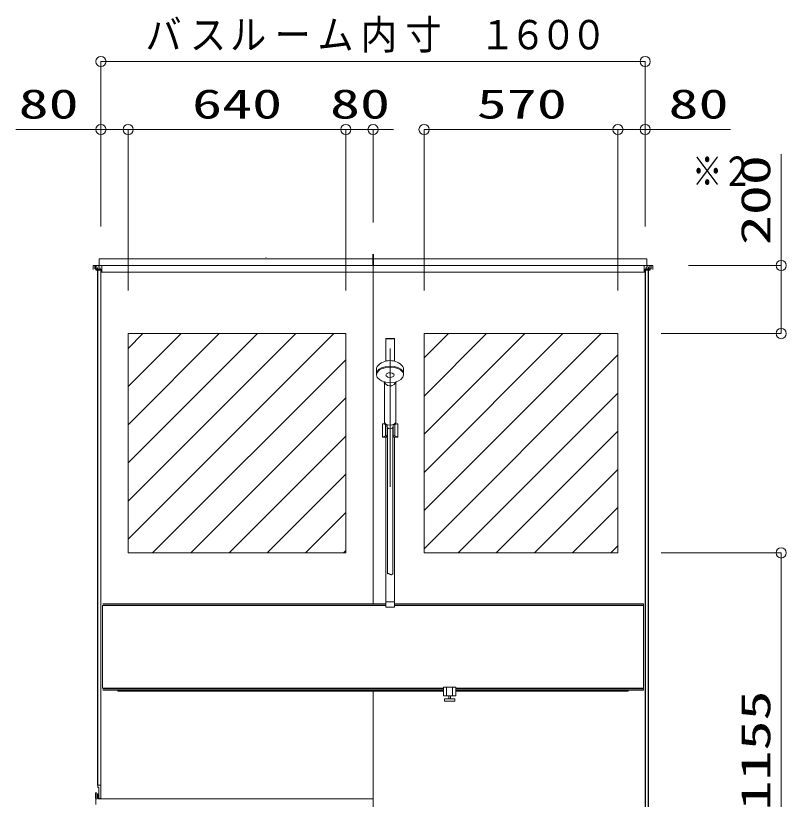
# Model space of a CAD drawing. Units: millimetres on the paper. Extents: x -305 to 305, y -152 to 152.
# Drawn here: x -210.35 to -165.03, y 44.66 to 90.75 of the extents above; entities that cross this region are included whole.
import ezdxf
from ezdxf.enums import TextEntityAlignment as Align

# ---------------------------------------------------------------- set-up
doc = ezdxf.new("R2010")
doc.units = ezdxf.units.MM
doc.linetypes.add('LONG_CHAIN', pattern=[21, 18, -1, 1, -1])
doc.layers.add('0-0_0', color=7, linetype='Continuous', lineweight=9)
doc.layers.add('0-1_VIEW0002', color=7, linetype='Continuous', lineweight=9)
doc.styles.add('ＭＳ ゴシック', font='')
doc.styles.get('ＭＳ ゴシック').set_extended_font_data('MS Gothic')

# ---------------------------------------------------------------- blocks, each defined once
blk = doc.blocks.new('_ORIGIN')
at = {"layer": '0-0_0'}
blk.add_line((0, 0), (-1, 0), dxfattribs=at)
blk.add_circle((0, 0), 0.5, dxfattribs=at)

msp = doc.modelspace()

# ---------------------------------------------------------------- linework, layer by layer
at = {"layer": '0-0_0'}
for p, q in [((-203.733, 59.958), (-191.638, 72.053)), ((-203.733, 62.203), (-193.883, 72.053)), ((-203.733, 64.448), (-196.128, 72.053)), ((-203.733, 66.693), (-198.373, 72.053)), ((-203.733, 68.938), (-200.618, 72.053)), ((-203.733, 71.183), (-202.863, 72.053)), ((-186.333, 61.642), (-175.922, 72.053)), ((-186.333, 63.888), (-178.167, 72.053)), ((-186.333, 66.133), (-180.412, 72.053)), ((-186.333, 68.378), (-182.657, 72.053)), ((-186.333, 70.623), (-184.902, 72.053)), ((-202.293, 59.153), (-190.933, 70.513)), ((-186.333, 59.397), (-174.933, 70.797)), ((-200.048, 59.153), (-190.933, 68.268)), ((-184.332, 59.153), (-174.933, 68.552)), ((-197.802, 59.153), (-190.933, 66.023)), ((-182.087, 59.153), (-174.933, 66.307)), ((-179.842, 59.153), (-174.933, 64.062)), ((-195.557, 59.153), (-190.933, 63.778)), ((-177.597, 59.153), (-174.933, 61.817)), ((-193.312, 59.153), (-190.933, 61.533)), ((-175.352, 59.153), (-174.933, 59.572)), ((-191.067, 59.153), (-190.933, 59.287))]:
    msp.add_line(p, q, dxfattribs=at)
at = {"layer": '0-1_VIEW0002'}
for p, q in [((-205.333, 78.353), (-205.333, 88.053)), ((-204.733, 88.053), (-173.933, 88.053)), ((-173.333, 78.353), (-173.333, 88.053)), ((-205.933, 84.054), (-206.533, 84.054)), ((-203.733, 84.054), (-205.333, 84.054)), ((-203.733, 74.593), (-203.733, 84.053)), ((-203.133, 84.054), (-202.533, 84.054)), ((-203.133, 84.053), (-191.533, 84.053)), ((-191.533, 84.053), (-192.133, 84.053)), ((-190.933, 78.993), (-190.933, 84.053)), ((-190.933, 74.593), (-190.933, 84.053)), ((-189.333, 84.053), (-190.933, 84.053)), ((-189.333, 78.593), (-189.333, 84.053)), ((-188.733, 84.053), (-188.133, 84.053)), ((-186.333, 74.593), (-186.333, 84.053)), ((-185.733, 84.053), (-175.533, 84.053)), ((-175.533, 84.053), (-176.133, 84.053)), ((-174.933, 78.993), (-174.933, 84.053)), ((-174.933, 84.053), (-173.333, 84.053)), ((-174.933, 74.593), (-174.933, 84.053)), ((-172.733, 84.053), (-172.133, 84.053)), ((-195.633, 76.523), (-195.623, 76.523)), ((-189.353, 76.713), (-189.353, 76.053)), ((-189.313, 76.713), (-189.313, 76.053)), ((-205.783, 76.053), (-205.783, 75.813)), ((-205.783, 76.053), (-189.353, 76.053)), ((-205.693, 76.053), (-205.693, 75.879)), ((-205.679, 76.053), (-205.693, 76.053)), ((-205.679, 76.053), (-205.679, 75.879)), ((-205.679, 76.053), (-172.987, 76.053)), ((-205.613, 75.753), (-205.613, 76.053)), ((-205.433, 76.453), (-205.433, 76.053)), ((-205.433, 76.453), (-189.353, 76.453)), ((-205.283, 76.053), (-205.283, 75.673)), ((-201.233, 76.053), (-201.223, 76.053)), ((-199.233, 76.053), (-199.223, 76.053)), ((-198.413, 76.053), (-198.533, 76.053)), ((-195.333, 76.053), (-195.323, 76.053)), ((-189.333, 76.053), (-189.333, 56.163)), ((-189.313, 76.453), (-173.233, 76.453)), ((-189.313, 76.053), (-172.883, 76.053)), ((-182.413, 76.053), (-182.533, 76.053)), ((-173.383, 76.053), (-173.383, 75.673)), ((-173.233, 76.453), (-173.233, 76.053)), ((-173.053, 75.753), (-173.053, 76.053)), ((-172.987, 76.053), (-172.987, 75.879)), ((-172.987, 76.053), (-172.973, 76.053)), ((-172.973, 76.053), (-172.973, 75.879)), ((-172.883, 76.053), (-172.883, 75.813)), ((-205.373, 75.853), (-205.653, 75.853)), ((-205.343, 75.839), (-205.653, 75.839)), ((-205.583, 75.783), (-205.583, 75.753)), ((-205.583, 75.783), (-205.543, 75.783)), ((-205.543, 75.753), (-205.543, 75.783)), ((-205.537, 75.839), (-205.537, 48.737)), ((-205.513, 75.803), (-205.513, 48.737)), ((-205.393, 75.803), (-205.513, 75.803)), ((-205.513, 75.753), (-205.513, 75.783)), ((-205.513, 75.783), (-205.473, 75.783)), ((-205.493, 75.973), (-205.423, 75.973)), ((-205.493, 75.833), (-205.423, 75.833)), ((-205.473, 75.753), (-205.473, 75.783)), ((-205.443, 75.753), (-205.443, 75.783)), ((-205.443, 75.783), (-205.333, 75.783)), ((-205.393, 75.839), (-205.393, 75.803)), ((-205.347, 75.813), (-205.347, 44.733)), ((-205.333, 75.813), (-205.333, 44.693)), ((-173.383, 75.673), (-205.283, 75.673)), ((-173.333, 75.642), (-173.383, 75.673)), ((-173.333, 75.813), (-173.333, 36.533)), ((-173.333, 75.783), (-173.333, 75.642)), ((-173.223, 75.783), (-173.333, 75.783)), ((-173.323, 75.839), (-173.013, 75.839)), ((-173.323, 75.839), (-173.013, 75.839)), ((-173.319, 75.813), (-173.319, 36.533)), ((-173.293, 75.853), (-173.013, 75.853)), ((-173.293, 75.853), (-173.013, 75.853)), ((-173.273, 75.839), (-173.273, 75.803)), ((-173.273, 75.803), (-173.153, 75.803)), ((-173.173, 75.973), (-173.243, 75.973)), ((-173.173, 75.833), (-173.243, 75.833)), ((-173.223, 75.753), (-173.223, 75.783)), ((-173.153, 75.783), (-173.193, 75.783)), ((-173.193, 75.753), (-173.193, 75.783)), ((-173.153, 75.803), (-173.153, 37.153)), ((-173.153, 75.753), (-173.153, 75.783)), ((-173.129, 75.839), (-173.129, 37.293)), ((-173.083, 75.783), (-173.123, 75.783)), ((-173.123, 75.753), (-173.123, 75.783)), ((-173.083, 75.783), (-173.083, 75.753)), ((-165.332, 72.653), (-165.332, 75.453)), ((-203.733, 72.053), (-190.933, 72.053)), ((-203.733, 72.053), (-203.733, 59.153)), ((-190.933, 72.053), (-190.933, 59.153)), ((-186.333, 72.053), (-186.333, 59.153)), ((-186.333, 72.053), (-174.933, 72.053)), ((-174.933, 72.053), (-174.933, 59.153)), ((-172.393, 72.053), (-165.332, 72.053)), ((-203.733, 59.153), (-190.933, 59.153)), ((-186.333, 59.153), (-174.933, 59.153)), ((-172.393, 59.153), (-165.332, 59.153)), ((-165.332, 58.553), (-165.332, 36.653)), ((-189.333, 51.023), (-189.333, 36.493)), ((-205.537, 49.333), (-205.537, 45.493)), ((-205.513, 49.333), (-205.513, 45.353)), ((-205.513, 45.493), (-205.537, 45.493)), ((-205.347, 45.493), (-205.513, 45.493)), ((-205.463, 45.353), (-205.513, 45.353)), ((-205.653, 45.053), (-205.632, 45.053)), ((-205.641, 44.353), (-205.653, 45.053)), ((-205.566, 44.663), (-205.572, 44.994)), ((-205.499, 44.993), (-205.499, 44.733)), ((-205.373, 44.707), (-205.463, 44.707)), ((-205.373, 44.693), (-205.473, 44.693)), ((-205.463, 44.693), (-189.333, 44.693))]:
    msp.add_line(p, q, dxfattribs=at)
at = {"layer": '0-1_VIEW0002', "color": 2}
for p, q in [((-188.587, 71.763), (-188.079, 71.763)), ((-188.587, 70.43), (-188.587, 71.763)), ((-188.587, 71.739), (-188.079, 71.739)), ((-188.079, 70.43), (-188.079, 71.763)), ((-188.606, 66.696), (-188.783, 66.753)), ((-188.783, 66.753), (-188.676, 66.753)), ((-188.588, 66.725), (-188.676, 66.753)), ((-188.608, 66.697), (-188.608, 66.044)), ((-188.606, 66.696), (-188.548, 66.696)), ((-188.508, 66.668), (-188.508, 66.047)), ((-188.158, 66.668), (-188.158, 66.047)), ((-188.059, 66.696), (-188.118, 66.696)), ((-188.078, 66.725), (-187.99, 66.753)), ((-188.059, 66.696), (-187.883, 66.753)), ((-188.058, 66.697), (-188.058, 66.044)), ((-187.99, 66.753), (-187.883, 66.753)), ((-188.608, 66.044), (-188.783, 65.953)), ((-188.783, 65.953), (-188.493, 65.953)), ((-188.608, 66.044), (-188.548, 66.044)), ((-188.587, 55.963), (-188.587, 65.953)), ((-188.173, 65.953), (-187.883, 65.953)), ((-188.058, 66.044), (-188.118, 66.044)), ((-188.079, 55.963), (-188.079, 65.953)), ((-188.058, 66.044), (-187.883, 65.953)), ((-188.587, 56.273), (-188.079, 56.273)), ((-188.587, 55.963), (-188.079, 55.963)), ((-185.193, 51.253), (-185.193, 50.753)), ((-185.193, 51.253), (-184.473, 51.253)), ((-185.193, 51.253), (-185.193, 50.753)), ((-185.193, 51.253), (-184.473, 51.253)), ((-185.008, 50.793), (-185.008, 51.213)), ((-185.008, 50.793), (-185.008, 51.213)), ((-184.658, 50.793), (-184.658, 51.213)), ((-184.658, 50.793), (-184.658, 51.213)), ((-184.473, 51.253), (-184.473, 50.753)), ((-184.473, 51.253), (-184.473, 50.753)), ((-185.193, 50.753), (-184.473, 50.753)), ((-185.193, 50.753), (-184.473, 50.753)), ((-184.883, 50.578), (-184.883, 50.753)), ((-184.783, 50.578), (-184.783, 50.753)), ((-185.133, 50.458), (-185.133, 50.558)), ((-184.553, 50.578), (-185.113, 50.578)), ((-184.553, 50.438), (-185.113, 50.438)), ((-184.533, 50.458), (-184.533, 50.558))]:
    msp.add_line(p, q, dxfattribs=at)
at = {"layer": '0-1_VIEW0002', "color": 4, "linetype": 'LONG_CHAIN'}
msp.add_line((-188.333, 63.046), (-188.333, 71.177), dxfattribs=at)
at = {"layer": '0-1_VIEW0002', "color": 4}
for p, q in [((-189.132, 69.708), (-189.124, 70.022)), ((-187.534, 69.708), (-187.542, 70.022)), ((-188.663, 69.074), (-188.663, 69.074)), ((-188.663, 68.907), (-188.663, 69.064)), ((-188.663, 68.907), (-188.663, 66.821)), ((-188.003, 69.074), (-188.003, 69.074)), ((-188.003, 68.907), (-188.003, 69.064)), ((-188.003, 66.819), (-188.003, 68.907)), ((-188.513, 66.699), (-188.513, 66.576)), ((-188.333, 66.62), (-188.333, 66.629)), ((-188.153, 66.699), (-188.153, 66.576))]:
    msp.add_line(p, q, dxfattribs=at)
at = {"layer": '0-1_VIEW0002', "color": 6}
for p, q in [((-188.493, 66.516), (-188.493, 57.921)), ((-188.173, 57.921), (-188.173, 66.516)), ((-188.183, 57.913), (-188.173, 57.921)), ((-188.587, 56.053), (-205.233, 56.053)), ((-205.233, 56.053), (-205.233, 51.193)), ((-205.213, 56.163), (-188.587, 56.163)), ((-205.213, 56.083), (-188.587, 56.083)), ((-188.079, 56.163), (-173.453, 56.163)), ((-188.079, 56.083), (-173.453, 56.083)), ((-173.433, 56.053), (-188.079, 56.053)), ((-173.433, 56.103), (-173.433, 56.143)), ((-173.433, 56.103), (-173.433, 56.143)), ((-173.433, 56.053), (-173.433, 51.193)), ((-185.193, 51.193), (-205.233, 51.193)), ((-205.213, 51.163), (-185.193, 51.163)), ((-173.433, 51.193), (-184.473, 51.193)), ((-184.473, 51.163), (-173.453, 51.163)), ((-205.213, 51.083), (-185.193, 51.083)), ((-204.273, 51.023), (-204.273, 51.083)), ((-204.193, 51.083), (-204.193, 51.023)), ((-184.473, 51.083), (-173.453, 51.083)), ((-184.473, 51.023), (-174.333, 51.023)), ((-174.473, 51.083), (-174.473, 51.023)), ((-174.393, 51.023), (-174.393, 51.083)), ((-174.333, 51.083), (-174.333, 51.023)), ((-173.433, 51.143), (-173.433, 51.103)), ((-173.433, 51.143), (-173.433, 51.103))]:
    msp.add_line(p, q, dxfattribs=at)
at = {"layer": '0-1_VIEW0002'}
for points in [[(-205.333, 85.513), (-205.333, 84.054), (-210.347, 84.054)], [(-173.333, 78.353), (-173.333, 84.053), (-168.319, 84.053)], [(-170.793, 76.053), (-165.332, 76.053), (-165.332, 82.603)], [(-205.333, 75.783), (-205.333, 75.642), (-205.283, 75.673)], [(-173.273, 75.839), (-173.273, 75.803), (-173.153, 75.803)], [(-205.463, 45.353), (-205.463, 44.707), (-205.473, 44.707)], [(-205.499, 44.993), (-205.513, 44.993), (-205.513, 44.733)]]:
    msp.add_lwpolyline(points, dxfattribs=at)
at = {"layer": '0-1_VIEW0002', "color": 4}
for points in [[(-189.13, 69.66), (-189.133, 69.694), (-189.093, 69.831), (-188.967, 69.964), (-188.837, 70.038), (-188.627, 70.106), (-188.333, 70.137), (-188.08, 70.114), (-187.836, 70.041), (-187.702, 69.966), (-187.582, 69.847), (-187.547, 69.774), (-187.533, 69.694), (-187.536, 69.66)], [(-188.667, 69.213), (-188.664, 69.172), (-188.663, 69.117), (-188.663, 69.064)], [(-188.016, 69.171), (-188.098, 69.055), (-188.235, 68.984), (-188.333, 68.971), (-188.48, 69.001), (-188.603, 69.09), (-188.649, 69.171)], [(-187.999, 69.213), (-188.002, 69.172), (-188.003, 69.117), (-188.003, 69.064)], [(-188.003, 66.819), (-188.087, 66.731), (-188.23, 66.678), (-188.332, 66.668), (-188.487, 66.691), (-188.616, 66.759), (-188.663, 66.821)], [(-188.153, 66.576), (-188.153, 66.57), (-188.166, 66.527), (-188.206, 66.488), (-188.333, 66.454), (-188.431, 66.473), (-188.5, 66.527), (-188.513, 66.57), (-188.513, 66.576)]]:
    msp.add_lwpolyline(points, dxfattribs=at)
for points in [[(-188.333, 69.171), (-188.586, 69.195), (-188.83, 69.27), (-188.963, 69.346), (-189.083, 69.468), (-189.119, 69.542), (-189.133, 69.625), (-189.093, 69.765), (-188.967, 69.901), (-188.837, 69.977), (-188.627, 70.046), (-188.333, 70.078), (-188.08, 70.055), (-187.836, 69.98), (-187.702, 69.904), (-187.582, 69.781), (-187.547, 69.707), (-187.533, 69.625), (-187.573, 69.484), (-187.699, 69.348), (-187.829, 69.273), (-188.039, 69.203)], [(-188.333, 69.471), (-188.464, 69.494), (-188.556, 69.558), (-188.573, 69.609), (-188.534, 69.684), (-188.421, 69.737), (-188.333, 69.747), (-188.202, 69.724), (-188.11, 69.66), (-188.093, 69.609), (-188.132, 69.534), (-188.245, 69.481)]]:
    msp.add_lwpolyline(points, close=True, dxfattribs=at)
at = {"layer": '0-1_VIEW0002', "color": 2}
for points in [[(-188.535, 65.953), (-188.783, 65.953), (-188.783, 66.753), (-188.676, 66.753)], [(-188.542, 66.708), (-188.596, 66.72), (-188.588, 66.725)], [(-187.99, 66.753), (-187.883, 66.753), (-187.883, 65.953), (-188.131, 65.953)], [(-188.078, 66.725), (-188.07, 66.72), (-188.124, 66.708)], [(-188.493, 65.983), (-188.543, 66.001), (-188.534, 66.01)], [(-188.131, 66.009), (-188.123, 66.001), (-188.173, 65.983)]]:
    msp.add_lwpolyline(points, dxfattribs=at)
at = {"layer": '0-1_VIEW0002', "color": 6}
for points in [[(-188.493, 57.921), (-188.489, 57.924), (-188.485, 57.928), (-188.481, 57.931), (-188.477, 57.933), (-188.473, 57.936), (-188.469, 57.938), (-188.465, 57.941), (-188.461, 57.942), (-188.456, 57.943), (-188.451, 57.944), (-188.444, 57.944), (-188.437, 57.944), (-188.429, 57.942), (-188.42, 57.939), (-188.412, 57.936), (-188.403, 57.932), (-188.395, 57.928), (-188.386, 57.924), (-188.377, 57.919), (-188.368, 57.914), (-188.359, 57.908), (-188.349, 57.902), (-188.339, 57.896), (-188.33, 57.891), (-188.321, 57.886), (-188.312, 57.881), (-188.303, 57.878), (-188.294, 57.875), (-188.285, 57.872), (-188.276, 57.871), (-188.266, 57.872), (-188.255, 57.873), (-188.245, 57.876), (-188.235, 57.881), (-188.224, 57.886), (-188.214, 57.892), (-188.204, 57.899), (-188.193, 57.906), (-188.183, 57.913)], [(-204.333, 51.083), (-204.333, 51.023), (-185.193, 51.023)]]:
    msp.add_lwpolyline(points, dxfattribs=at)
at = {"layer": '0-1_VIEW0002'}
for centre, radius, start, end in [((-205.653, 75.879), 0.04, 180, 270), ((-205.653, 75.879), 0.026, 180, 270), ((-205.452, 75.903), 0.0812, 120.5102, 239.4898), ((-205.464, 75.903), 0.0812, 300.5102, 59.4898), ((-205.373, 75.813), 0.04, 360, 90), ((-205.373, 75.813), 0.026, 360, 90), ((-173.293, 75.813), 0.04, 90, 180), ((-173.293, 75.813), 0.04, 90, 180), ((-173.293, 75.813), 0.026, 90, 180), ((-173.293, 75.813), 0.026, 90, 180), ((-173.202, 75.903), 0.0812, 120.5101, 239.4897), ((-173.214, 75.903), 0.0812, 300.5102, 59.4898), ((-173.013, 75.879), 0.026, 270, 0), ((-173.013, 75.879), 0.04, 270, 0), ((-173.013, 75.879), 0.026, 270, 0), ((-173.013, 75.879), 0.04, 270, 0), ((-205.632, 44.993), 0.06, 1, 90), ((-205.473, 44.733), 0.04, 180, 270), ((-205.473, 44.733), 0.026, 180, 270), ((-205.373, 44.733), 0.04, 270, 360), ((-205.373, 44.733), 0.026, 270, 0), ((-205.373, 44.733), 0.04, 270, 0)]:
    msp.add_arc(centre, radius, start, end, dxfattribs=at)
at = {"layer": '0-1_VIEW0002', "color": 4}
for centre, radius, start, end in [((-188.964, 70.018), 0.16, 138.7007, 178.5), ((-188.333, 69.463), 1, 41.2993, 138.7007), ((-187.702, 70.018), 0.16, 1.5, 41.2993), ((-188.718, 70.022), 0.01, 305, 312.6913), ((-189.261, 69.052), 0.6, 3.8129, 16.0401), ((-187.404, 69.052), 0.6, 163.9599, 176.1871)]:
    msp.add_arc(centre, radius, start, end, dxfattribs=at)
at = {"layer": '0-1_VIEW0002', "color": 2}
for centre, radius, start, end in [((-188.548, 66.656), 0.04, 8.1188, 90), ((-188.548, 66.668), 0.04, 0, 83.7776), ((-188.118, 66.668), 0.04, 96.2224, 180), ((-188.118, 66.656), 0.04, 90, 171.8812), ((-188.548, 66.084), 0.04, 270, 0), ((-188.548, 66.047), 0.04, 289.0986, 0), ((-188.118, 66.084), 0.04, 180, 270), ((-188.118, 66.047), 0.04, 180, 250.9014), ((-185.048, 51.213), 0.04, 0, 90), ((-185.048, 51.213), 0.04, 0, 90), ((-184.618, 51.213), 0.04, 90, 180), ((-184.618, 51.213), 0.04, 90, 180), ((-185.048, 50.793), 0.04, 270, 0), ((-185.048, 50.793), 0.04, 270, 0), ((-184.618, 50.793), 0.04, 180, 270), ((-184.618, 50.793), 0.04, 180, 270), ((-185.113, 50.558), 0.02, 90, 180), ((-185.113, 50.458), 0.02, 180, 270), ((-184.553, 50.558), 0.02, 0, 90), ((-184.553, 50.458), 0.02, 270, 0)]:
    msp.add_arc(centre, radius, start, end, dxfattribs=at)
at = {"layer": '0-1_VIEW0002', "color": 6}
for centre, start, end in [((-173.453, 56.143), 0, 90), ((-173.453, 56.143), 0, 90), ((-173.453, 56.103), 270, 0), ((-173.453, 56.103), 270, 0), ((-173.453, 51.143), 0, 90), ((-173.453, 51.143), 0, 90), ((-173.453, 51.103), 270, 0), ((-173.453, 51.103), 270, 0)]:
    msp.add_arc(centre, 0.02, start, end, dxfattribs=at)

# ---------------------------------------------------------------- block references
at = {"layer": '0-1_VIEW0002', "xscale": 0.6, "yscale": 0.6}
for p, rotation in [((-205.333, 88.053), 180), ((-203.733, 84.054), 180), ((-203.733, 84.053), 180), ((-189.333, 84.053), 180), ((-186.333, 84.053), 180), ((-173.333, 84.053), 180), ((-165.332, 76.053), 90), ((-165.332, 72.053), 270), ((-165.332, 59.153), 90)]:
    msp.add_blockref('_ORIGIN', p, dxfattribs=dict(at, rotation=rotation))
for p in [(-173.333, 88.053), (-205.333, 84.054), (-190.933, 84.053), (-190.933, 84.053), (-174.933, 84.053), (-174.933, 84.053)]:
    msp.add_blockref('_ORIGIN', p, dxfattribs=at)

# ---------------------------------------------------------------- texts
at = {"layer": '0-1_VIEW0002', "style": 'ＭＳ ゴシック'}
for s, width, p in [('バ', 0.9, (-202.715, 88.247)), ('ス', 0.9, (-200.098, 88.247)), ('ル', 0.9, (-197.736, 88.247)), ('ム', 0.9, (-192.604, 88.247)), ('内', 0.9, (-190.048, 88.247)), ('寸', 0.9, (-187.431, 88.247)), ('１', 0.9, (-183.075, 88.247)), ('６', 0.9, (-181.286, 88.247)), ('０', 0.9, (-179.497, 88.247)), ('０', 0.9, (-177.708, 88.247)), ('ー', 0.9, (-195.119, 88.247)), ('80', 1.5, (-210.174, 84.179)), ('640', 1.5, (-199.974, 84.178)), ('80', 1.5, (-191.864, 84.178)), ('570', 1.5, (-183.234, 84.178)), ('80', 1.5, (-171.959, 84.178)), ('※２', 0.75, (-170.571, 80.215))]:
    msp.add_text(s, height=1.73, dxfattribs=dict(at, width=width)).set_placement(p, align=Align.BOTTOM_LEFT)
at = {"layer": '0-1_VIEW0002', "style": 'ＭＳ ゴシック', "width": 1.5}
for s, p in [('200', (-165.457, 77.252)), ('1155', (-165.457, 44.005))]:
    msp.add_text(s, height=1.73, rotation=90, dxfattribs=at).set_placement(p, align=Align.BOTTOM_LEFT)

doc.saveas('drawing.dxf')
